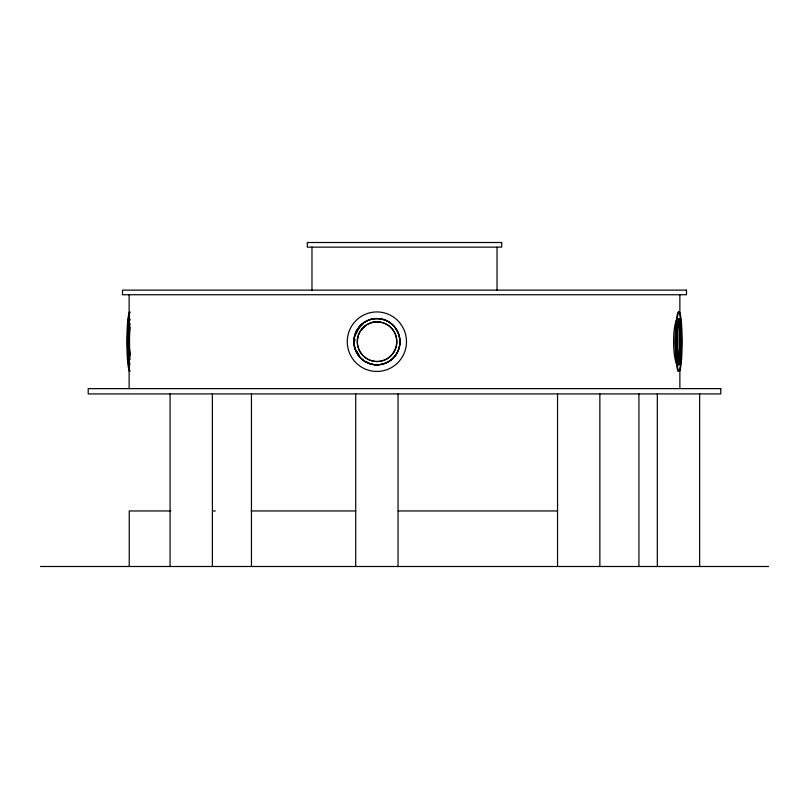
<?xml version="1.0" encoding="UTF-8"?>
<svg xmlns="http://www.w3.org/2000/svg" width="809" height="809" viewBox="0 0 809 809"><rect width="100%" height="100%" fill="white"/><g stroke="black" fill="none" stroke-linecap="round" stroke-linejoin="round"><path stroke-width="1.21" d="M129.127 388.633L129.127 294.739M170.77 510.954L129.228 510.954L129.228 566.492M212.888 510.954L215.325 510.954M251.144 510.954L355.758 510.954M398.23 510.954L557.32 510.954M40.45 566.492L768.55 566.492M699.643 393.922L699.643 566.492M679.873 294.739L679.873 313.518M679.873 323.539L679.873 359.843M679.873 369.855L679.873 388.633M657.323 393.922L657.323 566.492M638.928 393.922L638.928 566.492M599.863 393.922L599.863 566.492M557.543 393.922L557.543 566.492M497.029 247.139L497.029 290.118M398.038 393.922L398.038 566.492M355.717 393.922L355.717 566.492M311.971 247.139L311.971 290.118M251.457 393.922L251.457 566.492M212.383 393.922L212.383 566.492M170.072 393.922L170.072 566.492M678.397 322.751A23.117 2.306 -84.8 0 1 681.127 326.583A23.117 2.306 -84.8 0 1 678.336 357.315M678.478 364.687A23.117 4.429 -90 0 1 673.594 341.691A23.117 4.429 -90 0 1 678.478 318.685M129.976 370.947A29.751 2.983 -90 0 1 127.529 341.691A29.751 2.983 -90 0 1 129.976 312.436M129.875 363.939A23.137 2.326 -90 0 1 128.196 341.691A23.137 2.326 -90 0 1 129.875 319.444M129.855 371.442A29.751 2.983 -90 0 1 126.871 341.691A29.751 2.983 -90 0 1 129.855 311.93M129.855 364.829A23.137 2.326 -90 0 1 127.539 341.691A23.137 2.326 -90 0 1 129.855 318.544M376.873 318.655A23.117 22.915 48.2 0 1 399.959 341.894A23.117 22.915 48.2 0 1 376.873 364.717M376.873 364.808A23.117 22.692 90 0 1 354.2 341.691A23.117 22.692 90 0 1 376.873 318.564M130.279 355.07A23.117 2.306 84.8 0 1 127.883 327.665A23.117 2.306 84.8 0 1 129.855 320.121M368.773 362.988A23.117 22.682 -90 0 1 366.77 362.007M359.277 355.323A23.117 22.682 -90 0 1 357.032 351.47M354.939 340.559A23.117 22.682 -90 0 1 355.02 339.426M356.203 333.975A23.117 22.682 -90 0 1 363.089 323.913M370.866 319.606A23.117 22.682 -90 0 1 373.04 319.039M676.85 324.51A19.831 1.992 -90 0 1 676.85 358.862M678.357 320.172A23.137 2.326 -90 0 1 679.823 342.824A23.137 2.326 -90 0 1 678.144 363.939M676.435 362.24A23.137 2.326 -90 0 1 675.181 341.691A23.137 2.326 -90 0 1 676.435 321.133M677.507 321.851A19.831 1.992 -90 0 1 679.489 341.691A19.831 1.992 -90 0 1 677.507 361.522M676.415 358.286A19.831 1.992 -90 0 1 676.253 357.082M675.737 350.803A19.831 1.992 -90 0 1 675.737 332.58M676.253 326.29A19.831 1.992 -90 0 1 676.415 325.087M368.833 363.201A23.137 23.026 -90 0 1 366.73 362.24M359.429 327.099A23.137 23.026 -90 0 1 361.026 325.329M357.902 338.081A19.831 19.74 -90 0 1 358.336 336.231M361.987 329.182A19.831 19.74 -90 0 1 364.869 326.29M371.877 322.619A19.831 19.74 -90 0 1 373.718 322.184M130.037 359.651A23.137 2.326 -90 0 1 130.037 323.721M130.087 355.717A19.831 1.992 -90 0 1 130.087 327.665M501.691 242.508L307.309 242.508L307.309 247.139L501.691 247.139L501.691 242.508M686.487 290.118L122.513 290.118L122.513 294.739L686.487 294.739L686.487 290.118M720.799 388.633L88.201 388.633L88.201 393.922L720.799 393.922L720.799 388.633M680.925 358.822A29.751 2.983 -90 0 0 678.751 312.052A29.751 2.983 -90 0 0 675.778 354.19A29.751 2.983 -90 0 0 680.925 358.822M680.379 355.009A23.137 2.326 -90 0 0 678.69 318.645A23.137 2.326 -90 0 0 676.375 351.409A23.137 2.326 -90 0 0 680.379 355.009M681.582 358.822A29.751 2.983 -90 0 0 679.408 312.052A29.751 2.983 -90 0 0 676.435 354.19A29.751 2.983 -90 0 0 681.582 358.822M681.036 355.009A23.137 2.326 -90 0 0 679.348 318.645A23.137 2.326 -90 0 0 677.032 351.409A23.137 2.326 -90 0 0 681.036 355.009M402.508 356.567A29.751 29.599 -90 0 0 376.873 311.93A29.751 29.599 -90 0 0 351.237 356.567A29.751 29.599 -90 0 0 402.508 356.567M395.631 355.009A23.137 23.026 -90 0 0 378.875 318.645A23.137 23.026 -90 0 0 355.92 351.409A23.137 23.026 -90 0 0 395.631 355.009M393.447 352.866A19.831 19.74 -90 0 0 378.612 321.911A19.831 19.74 -90 0 0 359.358 350.297A19.831 19.74 -90 0 0 393.447 352.866M396.916 353.26A23.137 23.026 -90 0 0 376.974 318.544A23.137 23.026 -90 0 0 357.032 353.26A23.137 23.026 -90 0 0 396.916 353.26M394.064 351.602A19.831 19.74 -90 0 0 376.974 321.851A19.831 19.74 -90 0 0 359.884 351.602A19.831 19.74 -90 0 0 394.064 351.602"/></g></svg>
